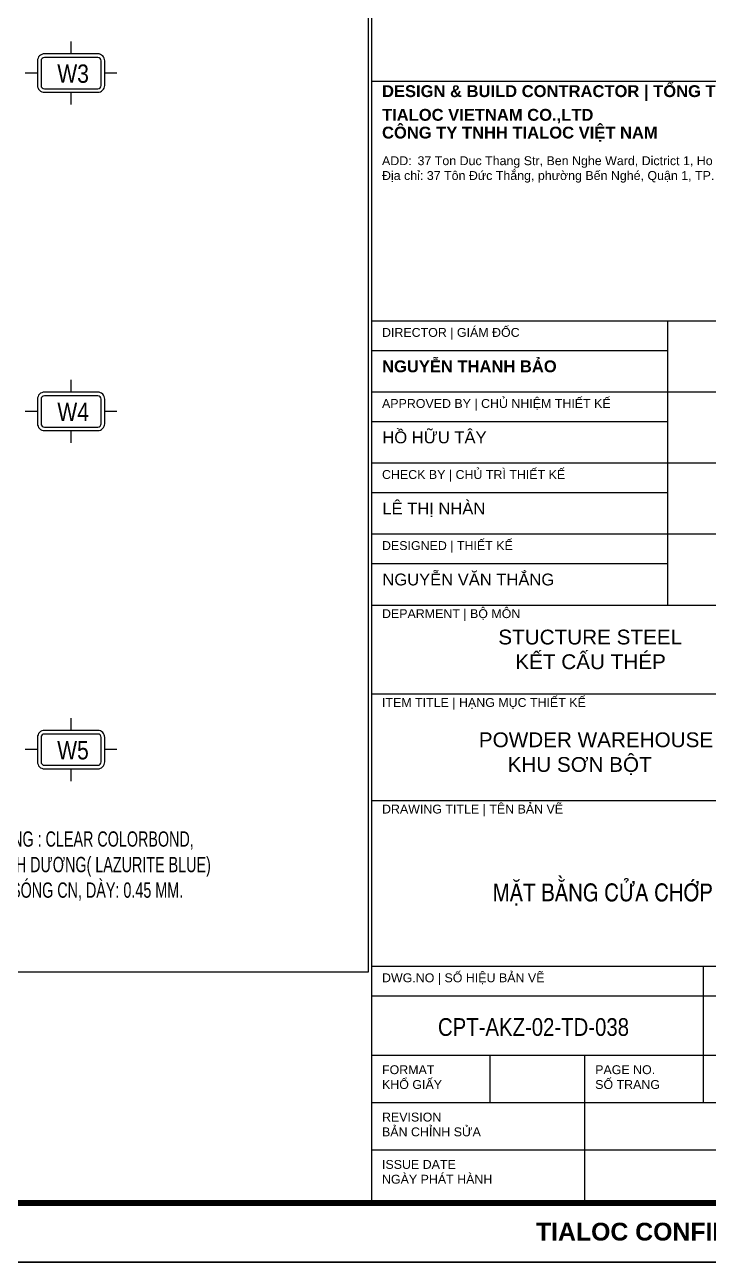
# Model space of a CAD drawing. Header units: inches. Extents: x 340055 to 349452, y -34649 to -30845.
# Drawn here: x 347456 to 347590.1, y -33834.9 to -33592.5 of the extents above; entities that cross this region are included whole.
import ezdxf
from ezdxf.enums import TextEntityAlignment as Align

# ---------------------------------------------------------------- set-up
doc = ezdxf.new("R2010")
doc.units = ezdxf.units.IN
doc.header["$MEASUREMENT"] = 0
for name, color, linetype in [('0 @ 1', 7, 'Continuous'), ('3', 3, 'Continuous'), ('7', 7, 'Continuous'), ('8', 8, 'Continuous'), ('DIM', 8, 'Continuous'), ('NET IN', 3, 'Continuous')]:
    doc.layers.add(name, color=color, linetype=linetype)
doc.layers.add('Cover text', color=7, linetype='Continuous', true_color=0x52370f)
for name, color, linetype, lineweight in [('TEXT @ 1', 7, 'Continuous', 20), ('TL-TIILE BLOCK A2$0$TL-TITLE BLOCK - TEXT @ 1', 7, 'Continuous', 25), ('TL-TIILE BLOCK A2$0$TL-TITLE BLOCK 1', 7, 'Continuous', 50), ('TL-TIILE BLOCK A2$0$TL-TITLE BLOCK 2', 7, 'Continuous', 25)]:
    doc.layers.add(name, color=color, linetype=linetype, lineweight=lineweight)
doc.styles.add('hx2', font='')
doc.styles.add('ST1H', font='vnshxh.shx', dxfattribs={"width": 0.7})
doc.styles.add('TIEU DE', font='', dxfattribs={"width": 0.8})
doc.styles.add('TL-TIILE BLOCK A2$0$MEP-TEXT T.BLOCK 1', font='arial.ttf', dxfattribs={"height": 1.5})
doc.styles.add('TL-TIILE BLOCK A2$0$MEP-TEXT T.BLOCK 2', font='arial.ttf')
doc.styles.add('TL-TIILE BLOCK A2$0$MEP-TEXT T.BLOCK 3', font='arial.ttf', dxfattribs={"height": 3})
doc.styles.get('hx2').set_extended_font_data('.VnArial NarrowH')
doc.styles.get('TIEU DE').set_extended_font_data('.VnArial NarrowH')

# ---------------------------------------------------------------- blocks, each defined once
blk = doc.blocks.new('TENTRUC')
at = {"layer": '7'}
for p, q in [((0, 8.27), (0, 10.26)), ((-7.48, 5.13), (-5.48, 5.13)), ((5.48, 5.13), (7.48, 5.13)), ((0, 0), (0, 2))]:
    blk.add_line(p, q, dxfattribs=at)
blk.add_lwpolyline([(-4.36, 8.27), (4.36, 8.27, -0.414214), (5.48, 7.14), (5.48, 3.12, -0.414214), (4.36, 2), (-4.36, 2, -0.414214), (-5.48, 3.12), (-5.48, 7.14, -0.414214)], format="xyb", close=True, dxfattribs=at)
at = {"layer": '8', "ltscale": 15}
blk.add_lwpolyline([(-4.36, 7.68), (4.36, 7.68, -0.414214), (4.9, 7.14), (4.9, 3.12, -0.414214), (4.36, 2.58), (-4.36, 2.58, -0.414214), (-4.9, 3.12), (-4.9, 7.14, -0.414214)], format="xyb", close=True, dxfattribs=at)
at = {"layer": '3', "style": 'hx2'}
blk.add_attdef('TR', text='', height=2.9, dxfattribs=at).set_placement((-0.16, 3.83), align=Align.CENTER)
blk = doc.blocks.new('kt kien truc 1')
at = {"layer": 'Defpoints', "color": 8}
blk.add_lwpolyline([(0, 0), (594, 0), (594, 420), (0, 420)], close=True, dxfattribs=at)
at = {"layer": 'TL-TIILE BLOCK A2$0$TL-TITLE BLOCK 1', "const_width": 1}
blk.add_lwpolyline([(20, 10), (579, 10), (584, 15), (584, 405), (579, 410), (20, 410), (15, 405), (15, 15)], close=True, dxfattribs=at)
at = {"layer": 'TL-TIILE BLOCK A2$0$TL-TITLE BLOCK 2'}
for p, q in [((509, 410), (509, 10)), ((509, 199.5), (584, 199.5)), ((509, 159), (584, 159)), ((559, 159), (559, 111)), ((509, 154), (559, 154)), ((509, 147), (584, 147)), ((509, 142), (559, 142)), ((509, 135), (584, 135)), ((509, 130), (559, 130)), ((509, 123), (584, 123)), ((509, 118), (559, 118)), ((509, 111), (584, 111)), ((509, 96), (584, 96)), ((509, 78), (584, 78)), ((509, 50), (584, 50)), ((565, 50), (565, 27)), ((509, 45), (584, 45)), ((509, 35), (584, 35)), ((529, 35), (529, 27)), ((545, 35), (545, 10)), ((509, 27), (584, 27)), ((509, 19), (584, 19))]:
    blk.add_line(p, q, dxfattribs=at)
at = {"layer": '0 @ 1', "attachment_point": 1}
for s, width, insert, char_height, style in [('\\pt10;{\\fArial|b1|i0|c0|p34;NGUYỄN THANH BẢO}', 32.1571, (510.79, 152.31), 2, 'TL-TIILE BLOCK A2$0$MEP-TEXT T.BLOCK 2'), ('\\pt15;{\\fArial|b1|i0|c0|p34;TIALOC CONFIDENTIAL}', 49.3859, (536.78, 6.67), 3, 'TL-TIILE BLOCK A2$0$MEP-TEXT T.BLOCK 3')]:
    blk.add_mtext_dynamic_manual_height_columns(s, width=width, gutter_width=12.5, heights=[0], dxfattribs=dict(at, insert=insert, char_height=char_height, style=style))
at = {"layer": 'TEXT @ 1', "attachment_point": 1, "style": 'TL-TIILE BLOCK A2$0$MEP-TEXT T.BLOCK 1'}
for s, width, insert, char_height in [('{\\C1;HỒ HỮU TÂY}', 50.8254, (510.84, 140.31), 2), ('{\\C1;LÊ THỊ NHÀN}', 50.8254, (510.84, 128.31), 2), ('{\\C1;NGUYỄN VĂN THẮNG}', 50.8254, (510.84, 116.31), 2), ('\\pi10.02899;{\\C1;STUCTURE STEEL \\P\\pi12.90587;KẾT CẤU THÉP}', 50.8254, (520.39, 106.84), 2.5), ('\\pi10.78205;{\\C1;POWDER WAREHOUSE\\P     KHU SƠN BỘT}', 64.0147, (516.35, 89.49), 2.5)]:
    blk.add_mtext_dynamic_manual_height_columns(s, width=width, gutter_width=15, heights=[0], dxfattribs=dict(at, insert=insert, char_height=char_height))
at = {"layer": 'TL-TIILE BLOCK A2$0$TL-TITLE BLOCK - TEXT @ 1', "attachment_point": 1}
for s, width, insert, char_height, style in [('{\\fArial|b1|i0|c0|p34;DESIGN & BUILD CONTRACTOR | TỔNG THẦU}', 66.5482, (510.78, 198.79), 2, 'TL-TIILE BLOCK A2$0$MEP-TEXT T.BLOCK 2'), ('{\\fArial|b1|i0|c0|p34;TIALOC VIETNAM CO.,LTD}', 66.5482, (510.78, 194.79), 2, 'TL-TIILE BLOCK A2$0$MEP-TEXT T.BLOCK 2'), ('{\\fArial|b1|i0|c0|p34;CÔNG TY TNHH TIALOC VIỆT NAM}', 66.5482, (510.78, 191.79), 2, 'TL-TIILE BLOCK A2$0$MEP-TEXT T.BLOCK 2'), ('ADD:^I37 Ton Duc Thang Str, Ben Nghe Ward, Dictrict 1, Ho Chi Minh City ', 70.4569, (510.78, 186.79), 1.5, 'TL-TIILE BLOCK A2$0$MEP-TEXT T.BLOCK 1'), ('Địa chỉ: 37 Tôn Đức Thắng, phường Bến Nghé, Quận 1, TP. Hồ Chí Minh', 70.522, (510.78, 184.29), 1.5, 'TL-TIILE BLOCK A2$0$MEP-TEXT T.BLOCK 1'), ('DIRECTOR | GIÁM ĐỐC', 57.2397, (510.78, 157.79), 1.5, 'TL-TIILE BLOCK A2$0$MEP-TEXT T.BLOCK 1'), ('APPROVED BY | CHỦ NHIỆM THIẾT KẾ', 57.2397, (510.78, 145.79), 1.5, 'TL-TIILE BLOCK A2$0$MEP-TEXT T.BLOCK 1'), ('CHECK BY | CHỦ TRÌ THIẾT KẾ', 50.8254, (510.78, 133.79), 1.5, 'TL-TIILE BLOCK A2$0$MEP-TEXT T.BLOCK 1'), ('DESIGNED | THIẾT KẾ', 44.9979, (510.78, 121.79), 1.5, 'TL-TIILE BLOCK A2$0$MEP-TEXT T.BLOCK 1'), ('DEPARMENT | BỘ MÔN', 63.0963, (510.78, 110.29), 1.5, 'TL-TIILE BLOCK A2$0$MEP-TEXT T.BLOCK 1'), ('ITEM TITLE | HẠNG MỤC THIẾT KẾ', 63.0963, (510.78, 95.29), 1.5, 'TL-TIILE BLOCK A2$0$MEP-TEXT T.BLOCK 1'), ('DRAWING TITLE | TÊN BẢN VẼ', 63.0963, (510.78, 77.29), 1.5, 'TL-TIILE BLOCK A2$0$MEP-TEXT T.BLOCK 1'), ('DWG.NO | SỐ HIỆU BẢN VẼ', 37.618, (510.78, 48.79), 1.5, 'TL-TIILE BLOCK A2$0$MEP-TEXT T.BLOCK 1'), ('FORMAT', 21.1246, (510.78, 33.27), 1.5, 'TL-TIILE BLOCK A2$0$MEP-TEXT T.BLOCK 1'), ('PAGE NO.', 21.1246, (546.78, 33.27), 1.5, 'TL-TIILE BLOCK A2$0$MEP-TEXT T.BLOCK 1'), ('KHỔ GIẤY', 31.0296, (510.78, 30.77), 1.5, 'TL-TIILE BLOCK A2$0$MEP-TEXT T.BLOCK 1'), ('SỐ TRANG', 31.0296, (546.78, 30.77), 1.5, 'TL-TIILE BLOCK A2$0$MEP-TEXT T.BLOCK 1'), ('REVISION', 21.1246, (510.78, 25.27), 1.5, 'TL-TIILE BLOCK A2$0$MEP-TEXT T.BLOCK 1'), ('BẢN CHỈNH SỬA', 31.0296, (510.78, 22.77), 1.5, 'TL-TIILE BLOCK A2$0$MEP-TEXT T.BLOCK 1'), ('ISSUE DATE', 21.1246, (510.78, 17.27), 1.5, 'TL-TIILE BLOCK A2$0$MEP-TEXT T.BLOCK 1'), ('NGÀY PHÁT HÀNH', 31.0296, (510.78, 14.77), 1.5, 'TL-TIILE BLOCK A2$0$MEP-TEXT T.BLOCK 1')]:
    blk.add_mtext_dynamic_manual_height_columns(s, width=width, gutter_width=15, heights=[0], dxfattribs=dict(at, insert=insert, char_height=char_height, style=style))

msp = doc.modelspace()

# ---------------------------------------------------------------- linework, layer by layer
at = {"color": 8}
msp.add_lwpolyline([(346953.928, -33426.5398), (347523.266, -33426.5398), (347523.266, -33778.1197), (346953.928, -33778.1197)], close=True, dxfattribs=at)

# ---------------------------------------------------------------- block references
at = {"layer": 'DIM'}
ref = msp.add_blockref('TENTRUC', (347465.0841, -33608.1691), dxfattribs=dict(at, xscale=-1.200000000011642, yscale=1.19999999999709, zscale=1.2))
ref.add_attrib('TR', 'W3', dxfattribs={"layer": '0', "color": 3, "height": 3.6, "style": 'hx2'}).set_placement((347465.4787, -33603.9199), align=Align.CENTER)
ref = msp.add_blockref('TENTRUC', (347465.0841, -33674.4191), dxfattribs=dict(at, xscale=-1.200000000011642, yscale=1.19999999999709, zscale=1.2))
ref.add_attrib('TR', 'W4', dxfattribs={"layer": '0', "color": 3, "height": 3.6, "style": 'hx2'}).set_placement((347465.4885, -33670.1699), align=Align.CENTER)
ref = msp.add_blockref('TENTRUC', (347465.0841, -33740.6666), dxfattribs=dict(at, xscale=-1.200000000011642, yscale=1.19999999999709, zscale=1.2))
ref.add_attrib('TR', 'W5', dxfattribs={"layer": '0', "color": 3, "height": 3.6, "style": 'hx2'}).set_placement((347465.4566, -33736.4174), align=Align.CENTER)

# ---------------------------------------------------------------- next in the draw order: texts
at = {"layer": '3', "insert": (347440.6852, -33757.3451), "char_height": 3, "attachment_point": 4, "style": 'ST1H', "bg_fill": 2}
msp.add_mtext('\\A1;t«n TH¦NG : CLEAR COLORBOND,\\Pmµu: Xanh d\xad¬ng( Lazurite blue)\\PLo¹i : 05 SãNG CN, dµy: 0.45 mm.', dxfattribs=at)

# ---------------------------------------------------------------- next in the draw order: linework, layer by layer
at = {"layer": 'NET IN'}
msp.add_lwpolyline([(346933.69, -33348.2982), (347622.4698, -33348.2982), (347622.4698, -33834.8987), (346933.69, -33834.8987)], close=True, dxfattribs=at)

# ---------------------------------------------------------------- next in the draw order: block references
at = {"layer": '3'}
ref = msp.add_blockref('kt kien truc 1', (346933.69, -33834.8987), dxfattribs=dict(at, xscale=1.159562065285868, yscale=1.159562065285868, zscale=1.159562065285868))
ref.add_attrib('TENBANVE', 'MÆT B»NG CöA CHíP', dxfattribs={"layer": 'Cover text', "ltscale": 0.5, "height": 3.478686, "style": 'TIEU DE'}).set_placement((347569.1955, -33762.466), align=Align.MIDDLE_CENTER)
ref.add_attrib('STT', 'CPT-AKZ-02-TD-038', dxfattribs={"layer": 'Cover text', "ltscale": 0.5, "height": 3.478686, "style": 'TIEU DE'}).set_placement((347555.6329, -33788.8333), align=Align.MIDDLE_CENTER)

doc.saveas('drawing.dxf')
